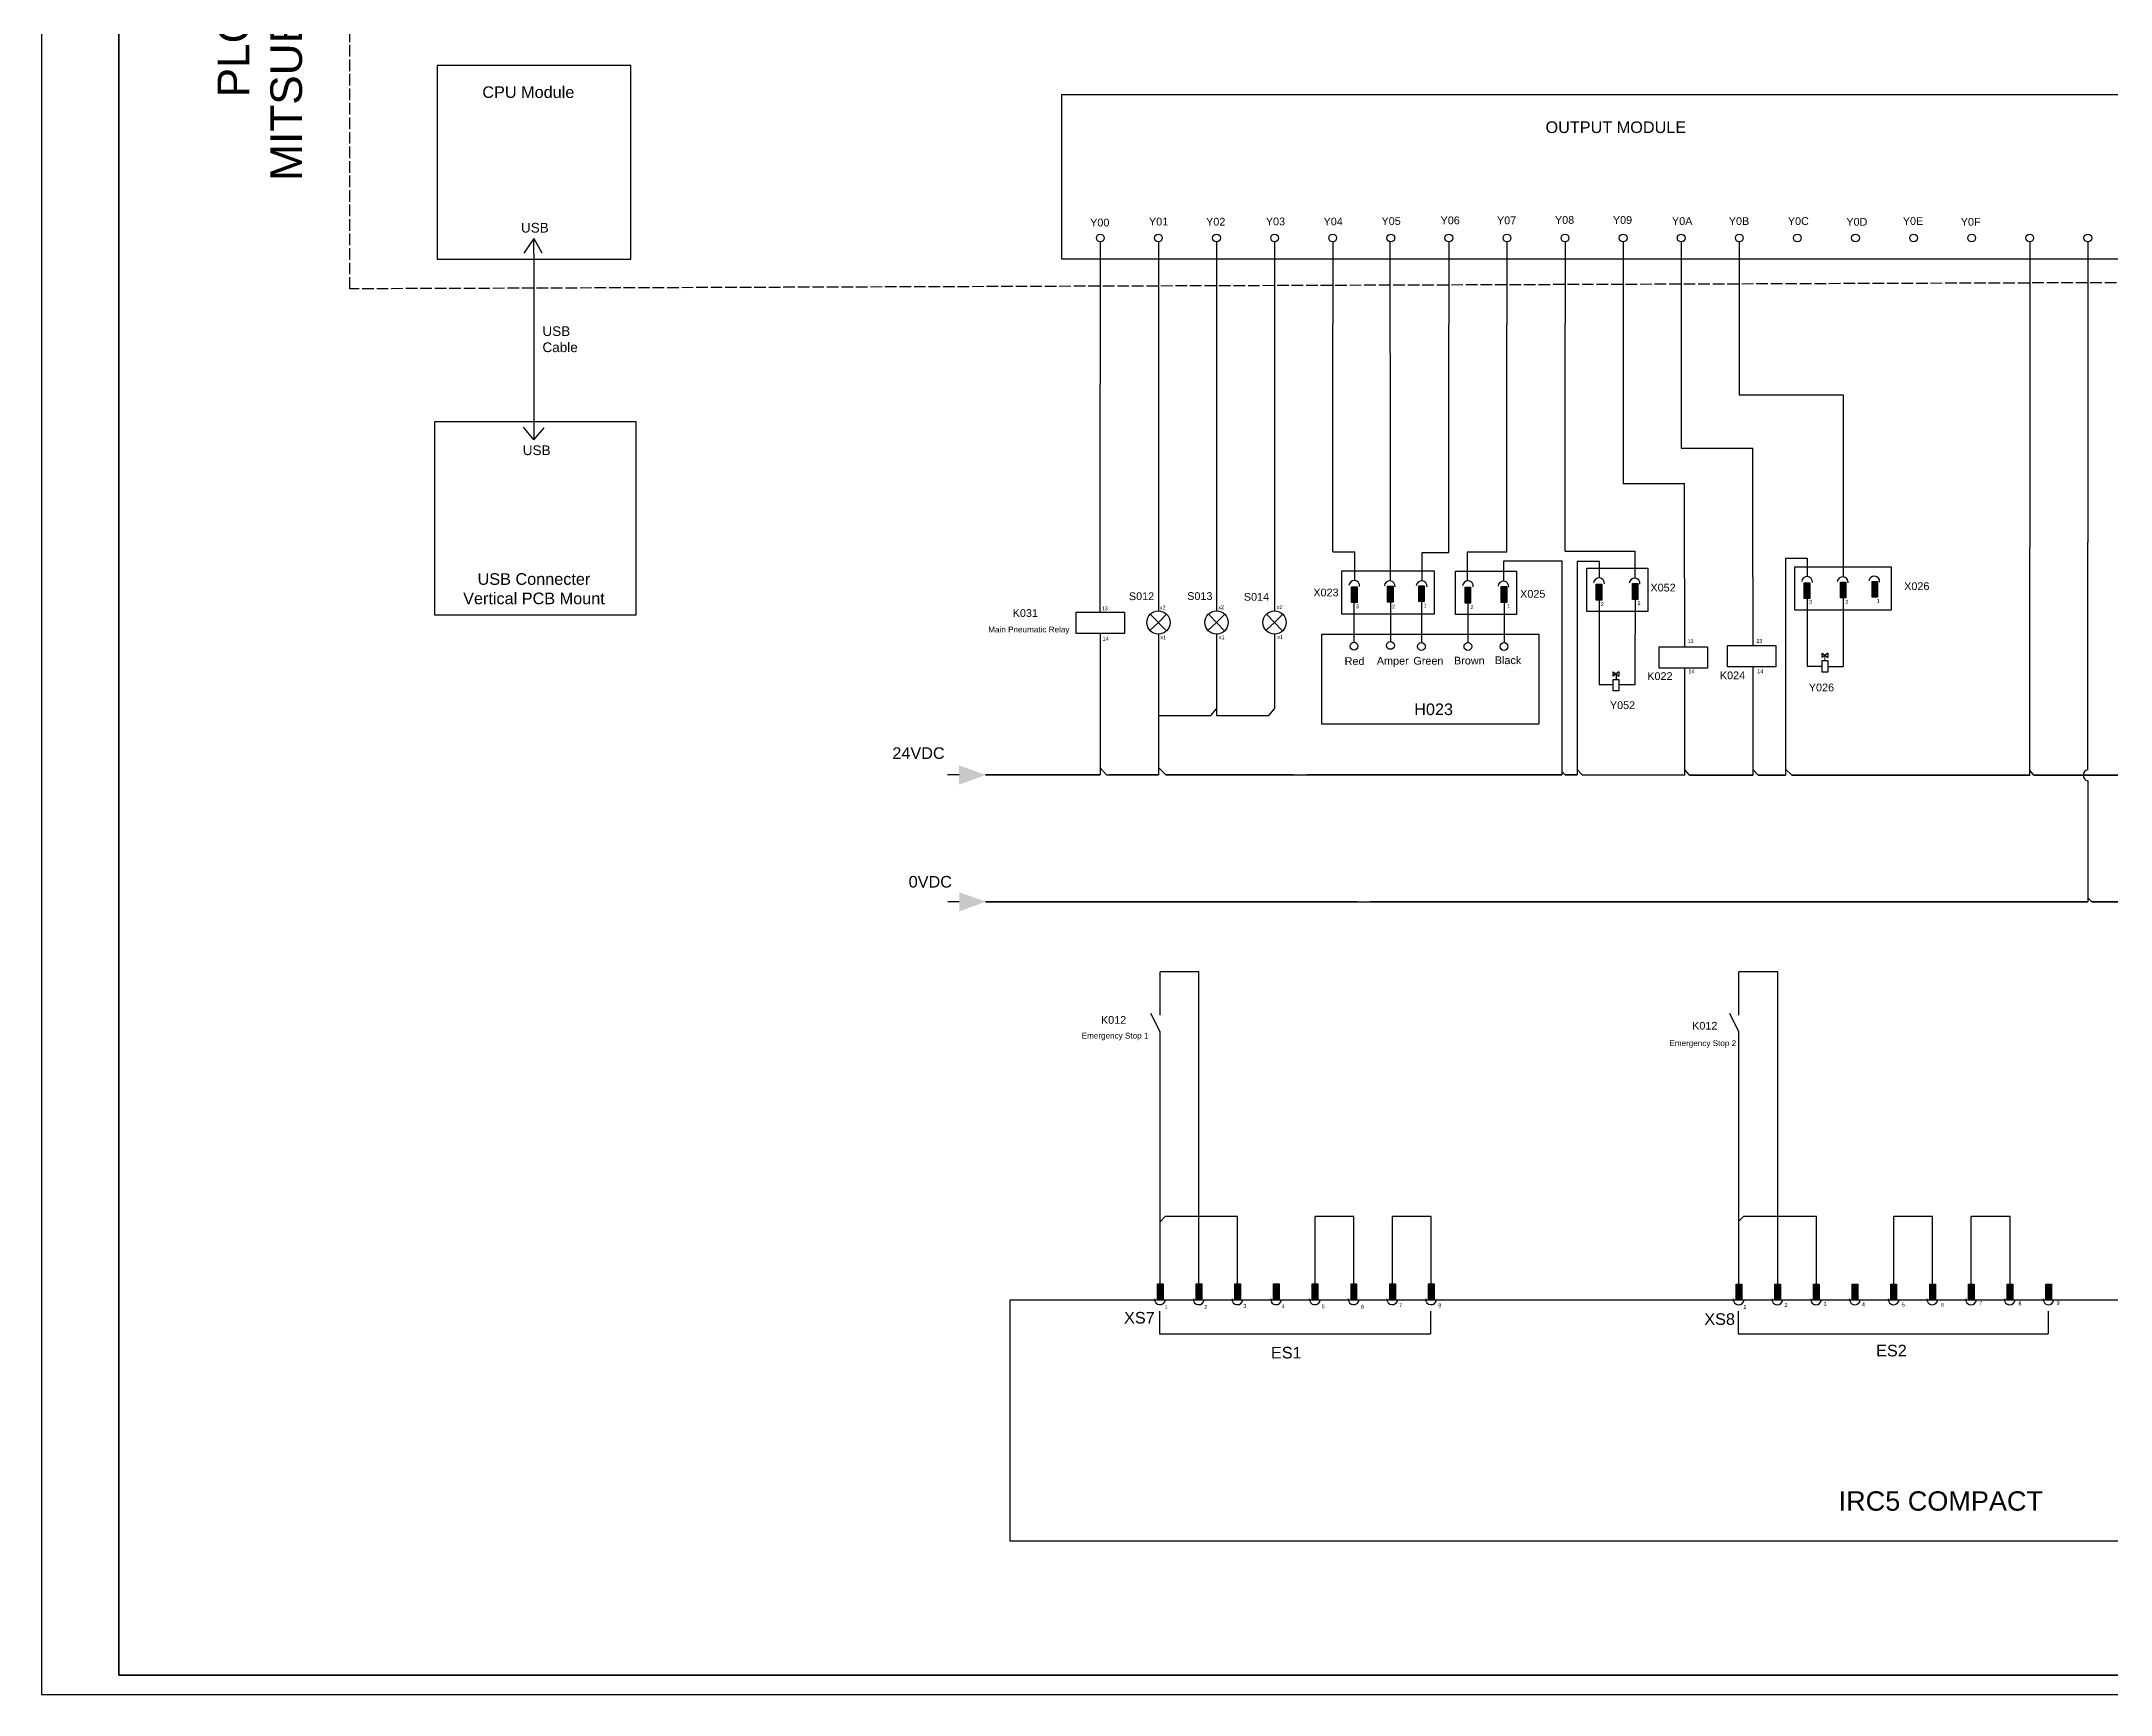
# Model space of a CAD drawing. Header units: inches. Extents: x 202 to 3097, y 126 to 1215.
# Drawn here: x 202 to 736, y 134 to 561 of the extents above; entities that cross this region are included whole.
import ezdxf

# ---------------------------------------------------------------- set-up
doc = ezdxf.new("R2010")
doc.units = ezdxf.units.IN
doc.header["$MEASUREMENT"] = 0
doc.linetypes.add('AM_ISO02W050x2', pattern=[3.75, 3, -0.75])
doc.linetypes.add('CENTER', pattern=[2, 1.25, -0.25, 0.25, -0.25])
for name, color, linetype, lineweight in [('0-netdam', 7, 'Continuous', 30), ('AM_7', 4, 'CENTER', 15), ('NetManh', 7, 'Continuous', 15)]:
    doc.layers.add(name, color=color, linetype=linetype, lineweight=lineweight)
for name, color, linetype in [('FORMAT', 7, 'Continuous'), ('LOC', 8, 'Continuous'), ('Nét đứt', 7, 'AM_ISO02W050x2'), ('PDF2_Text', 7, 'Continuous'), ('YEL_14_THHN', 2, 'Continuous')]:
    doc.layers.add(name, color=color, linetype=linetype)
doc.styles.add('Kiểu 1', font='arial.ttf', dxfattribs={"height": 5})
doc.styles.get("Standard").update_dxf_attribs({"font": 'arial.ttf'})

# ---------------------------------------------------------------- blocks, each defined once
blk = doc.blocks.new('*U13')
blk.add_circle((0, 5.33), 1)
blk = doc.blocks.new('*U14')
at = {"color": 0, "linetype": 'ByBlock', "lineweight": -2, "transparency": 16777216}
for p in [(115321.68, 80552.27), (115336.68, 80552.27), (115351.68, 80552.27), (115366.68, 80552.27), (115381.68, 80552.27), (115396.68, 80552.27), (115411.68, 80552.27), (115426.68, 80552.27), (115441.68, 80552.27), (115456.68, 80552.27), (115471.68, 80552.27), (115486.68, 80552.27), (115501.68, 80552.27), (115516.68, 80552.27), (115531.68, 80552.27), (115546.68, 80552.27), (115561.68, 80552.27), (115576.68, 80552.27)]:
    blk.add_blockref('*U13', p, dxfattribs=at)
blk = doc.blocks.new('*U32')
blk.add_lwpolyline([(-0.73, -6.65), (-0.73, -2.55), (0.73, -2.55), (0.73, -6.65)], close=True)
blk.add_arc((-0.05, -6.49), 1.4, 174.4059, 354.4059)
at = {"layer": 'LOC', "lineweight": 35, "transparency": 33554559}
for points in [[(0.73, -6.65), (-0.73, -6.65), (0.73, -2.55)], [(-0.73, -6.65), (0.73, -2.55), (-0.73, -2.55)]]:
    blk.add_solid(points, dxfattribs=at)
blk = doc.blocks.new('*U33')
at = {"color": 0, "linetype": 'ByBlock', "lineweight": -2, "transparency": 16777216}
for p in [(490.7, 242.54), (500.7, 242.54), (510.7, 242.54), (520.7, 242.54), (530.7, 242.54), (540.7, 242.54), (550.7, 242.54), (560.7, 242.54)]:
    blk.add_blockref('*U32', p, dxfattribs=at)
blk = doc.blocks.new('*U34')
blk.add_lwpolyline([(-0.73, -5.76), (-0.73, -1.66), (0.73, -1.66), (0.73, -5.76)], close=True)
blk.add_arc((-0.05, -5.6), 1.4, 174.4059, 354.4059)
at = {"layer": 'LOC', "lineweight": 35, "transparency": 33554559}
for points in [[(0.73, -5.76), (-0.73, -5.76), (0.73, -1.66)], [(-0.73, -5.76), (0.73, -1.66), (-0.73, -1.66)]]:
    blk.add_solid(points, dxfattribs=at)
blk = doc.blocks.new('*U35')
at = {"color": 0, "linetype": 'ByBlock', "lineweight": -2, "transparency": 16777216}
for p in [(640.14, 241.63), (650.14, 241.63), (660.14, 241.63), (670.14, 241.63), (680.14, 241.63), (690.14, 241.63), (700.14, 241.63), (710.14, 241.63), (720.14, 241.63)]:
    blk.add_blockref('*U34', p, dxfattribs=at)

msp = doc.modelspace()

# ---------------------------------------------------------------- linework, layer by layer
for p, q in [((201.8, 974.93), (201.8, 133.93)), ((328.97, 510.02), (326.34, 506.21)), ((328.97, 505.95), (328.97, 510.02)), ((328.97, 510.02), (331.04, 506.31)), ((475.24, 509.17), (475.24, 472.33)), ((490.24, 509.17), (490.24, 472.66)), ((505.24, 509.17), (505.24, 472.66)), ((520.24, 509.17), (520.24, 472.66)), ((535.24, 509.17), (535.24, 487.88)), ((550.12, 480.39), (550.12, 509.18)), ((565.24, 509.17), (565.24, 487.75)), ((580.24, 509.17), (580.24, 487.82)), ((595.24, 509.17), (595.24, 488.12)), ((610.24, 509.17), (610.24, 491.07)), ((625.24, 509.17), (625.24, 494.32)), ((640.24, 509.17), (640.24, 497.13)), ((715.24, 509.17), (715.24, 430.25)), ((730.24, 509.17), (730.24, 431.6)), ((328.97, 505.95), (328.97, 458)), ((640.24, 497.13), (640.24, 469.68)), ((625.24, 494.32), (625.24, 455.84)), ((535.24, 429.07), (535.24, 487.88)), ((565.24, 428.94), (565.24, 487.75)), ((580.24, 429.01), (580.24, 487.82)), ((595.24, 429.31), (595.24, 488.12)), ((610.24, 491.07), (610.24, 446.73)), ((550.12, 480.39), (550.12, 421.59)), ((475.22, 413.53), (475.22, 472.33)), ((490.24, 472.66), (490.24, 413.85)), ((505.24, 472.66), (505.24, 413.85)), ((520.24, 472.66), (520.24, 413.85)), ((640.24, 469.68), (667.06, 469.68)), ((667.06, 469.68), (667.06, 422.63)), ((328.97, 458), (326.28, 461.31)), ((328.97, 458), (331.63, 461.14)), ((625.24, 455.84), (643.71, 455.84)), ((643.71, 422.58), (643.71, 455.84)), ((610.24, 446.73), (626.05, 446.73)), ((626.05, 422.25), (626.05, 446.73)), ((535.24, 429.07), (540.94, 429.07)), ((540.94, 421.66), (540.94, 429.07)), ((558.35, 421.59), (558.35, 428.94)), ((558.35, 428.94), (565.24, 428.94)), ((580.24, 429.01), (569.97, 429.01)), ((569.97, 429.01), (569.97, 421.57)), ((595.24, 429.31), (613.34, 429.31)), ((613.34, 422.27), (613.34, 429.31)), ((715.24, 371.45), (715.24, 430.25)), ((730.24, 372.79), (730.24, 431.6)), ((579.47, 421.5), (579.47, 426.81)), ((579.47, 426.81), (594.37, 426.81)), ((594.37, 426.81), (594.37, 371.46)), ((604.15, 426.6), (598.41, 426.6)), ((598.41, 426.6), (598.41, 371.46)), ((604.15, 422.34), (604.15, 426.6)), ((626.05, 422.25), (626.05, 404.58)), ((643.71, 422.58), (643.71, 404.91)), ((657.87, 427.4), (652.21, 427.4)), ((652.21, 427.4), (652.21, 371.45)), ((657.87, 422.7), (657.87, 427.4)), ((613.35, 416.82), (613.35, 407.85)), ((657.73, 417.01), (657.73, 399.52)), ((667.07, 417.18), (667.07, 399.52)), ((488.1, 412.96), (492.29, 408.67)), ((490.24, 410.85), (492.35, 412.98)), ((503.14, 412.99), (507.34, 408.71)), ((505.28, 410.89), (507.35, 412.98)), ((518.11, 412.97), (522.28, 408.71)), ((520.22, 410.89), (522.33, 413)), ((540.75, 405.73), (540.75, 415.97)), ((550.13, 416.14), (550.13, 405.92)), ((558.17, 416.25), (558.17, 405.65)), ((570.15, 415.88), (570.15, 405.65)), ((579.48, 416.05), (579.48, 405.65)), ((604.01, 416.65), (604.01, 407.85)), ((475.22, 408.04), (475.22, 371.46)), ((490.24, 410.85), (488.04, 408.81)), ((490.24, 407.85), (490.24, 403.96)), ((503.08, 408.85), (503.04, 408.81)), ((505.28, 410.89), (503.08, 408.85)), ((505.24, 407.85), (505.24, 392.21)), ((518.03, 408.85), (518.01, 408.84)), ((520.22, 410.89), (518.03, 408.85)), ((520.24, 407.85), (520.24, 389.46)), ((522.28, 408.71), (522.31, 408.68)), ((604.01, 407.85), (604.01, 394.71)), ((613.35, 394.71), (613.35, 407.85)), ((490.24, 403.96), (490.24, 371.46)), ((661.64, 402.94), (663.08, 401.79)), ((663.08, 402.94), (661.64, 401.79)), ((607.68, 398.1), (609.12, 396.95)), ((609.12, 398.1), (607.68, 396.95)), ((626.05, 399.09), (626.05, 371.45)), ((643.71, 399.42), (643.71, 371.45)), ((661.64, 399.52), (657.73, 399.52)), ((663.08, 399.52), (667.07, 399.52)), ((505.24, 392.21), (505.24, 386.8)), ((607.68, 394.71), (604.01, 394.71)), ((613.35, 394.71), (609.12, 394.71)), ((490.24, 386.8), (503.74, 386.8)), ((503.74, 386.8), (505.24, 388.55)), ((505.24, 386.8), (518.74, 386.8)), ((518.74, 386.8), (520.24, 388.56)), ((520.24, 389.46), (520.24, 388.56)), ((438.77, 371.46), (435.77, 371.46)), ((476.84, 371.46), (475.22, 373.29)), ((476.84, 371.46), (477.57, 371.46)), ((490.24, 373.39), (492.19, 371.46)), ((525.08, 371.46), (528.55, 371.46)), ((595.24, 371.46), (594.37, 372.38)), ((599.62, 371.46), (598.41, 372.86)), ((627.38, 371.45), (626.05, 372.93)), ((645.07, 371.45), (643.71, 372.87)), ((653.81, 371.45), (652.21, 373)), ((716.32, 371.45), (715.24, 372.7)), ((730.24, 369.98), (730.24, 338.74)), ((438.82, 338.7), (435.82, 338.7)), ((541.53, 338.74), (545.04, 338.74)), ((731.3, 338.74), (730.24, 339.7)), ((500.7, 320.61), (490.7, 320.61)), ((490.7, 309.45), (490.7, 320.61)), ((500.7, 239.99), (500.7, 320.61)), ((640.16, 309.45), (640.16, 320.61)), ((650.16, 320.61), (640.16, 320.61)), ((650.16, 239.99), (650.16, 320.61)), ((490.7, 305.1), (488.32, 309.88)), ((490.7, 239.99), (490.7, 305.1)), ((640.16, 305.1), (637.78, 309.88)), ((640.16, 239.99), (640.16, 305.1)), ((490.7, 256.07), (491.99, 257.44)), ((510.7, 257.44), (491.99, 257.44)), ((510.7, 239.99), (510.7, 257.44)), ((530.7, 239.99), (530.7, 257.44)), ((540.7, 257.44), (530.7, 257.44)), ((540.7, 239.99), (540.7, 257.44)), ((550.7, 239.99), (550.7, 257.44)), ((560.7, 257.44), (550.7, 257.44)), ((560.7, 239.99), (560.7, 257.44)), ((640.16, 256.23), (641.36, 257.44)), ((660.14, 257.44), (641.36, 257.44)), ((660.14, 239.97), (660.14, 257.44)), ((680.14, 239.97), (680.14, 257.44)), ((690.14, 257.44), (680.14, 257.44)), ((690.14, 239.97), (690.14, 257.44)), ((710.14, 257.44), (700.14, 257.44)), ((700.14, 239.97), (700.14, 257.44)), ((710.14, 239.97), (710.14, 257.44)), ((490.52, 232.93), (490.52, 227.09)), ((560.52, 232.93), (560.52, 227.09)), ((639.96, 232.93), (639.96, 227.09)), ((719.96, 232.93), (719.96, 227.09)), ((490.52, 227.09), (560.52, 227.09)), ((639.96, 227.09), (719.96, 227.09)), ((201.8, 133.93), (1390.8, 133.93))]:
    msp.add_line(p, q)
at = {"lineweight": 35}
for p in [(221.8, 969.93), (1385.8, 138.93)]:
    msp.add_line(p, (221.8, 138.93), dxfattribs=at)
for points in [[(303.97, 504.7), (353.97, 504.7), (353.97, 554.7), (303.97, 554.7)], [(746.67, 504.7), (465.26, 504.7), (465.26, 547.23), (746.67, 547.23)], [(303.41, 462.77), (355.29, 462.77), (355.29, 412.77), (303.41, 412.77)], [(561.46, 424.17), (561.46, 413.03), (537.64, 413.03), (537.64, 424.17)], [(582.72, 424.08), (582.72, 412.94), (566.99, 412.94), (566.99, 424.08)], [(616.59, 424.84), (616.59, 413.71), (600.86, 413.71), (600.86, 424.84)], [(679.44, 425.21), (679.44, 414.07), (654.58, 414.07), (654.58, 425.21)], [(541.52, 420.07), (541.52, 415.97), (540.07, 415.97), (540.07, 420.07)], [(550.86, 420.24), (550.86, 416.14), (549.41, 416.14), (549.41, 420.24)], [(558.9, 420.35), (558.9, 416.25), (557.45, 416.25), (557.45, 420.35)], [(570.87, 419.98), (570.87, 415.88), (569.42, 415.88), (569.42, 419.98)], [(580.21, 420.15), (580.21, 416.05), (578.76, 416.05), (578.76, 420.15)], [(604.74, 420.75), (604.74, 416.65), (603.29, 416.65), (603.29, 420.75)], [(614.07, 420.92), (614.07, 416.82), (612.62, 416.82), (612.62, 420.92)], [(658.46, 421.11), (658.46, 417.01), (657.01, 417.01), (657.01, 421.11)], [(667.79, 421.28), (667.79, 417.18), (666.34, 417.18), (666.34, 421.28)], [(675.96, 421.47), (675.96, 417.37), (674.51, 417.37), (674.51, 421.47)], [(468.99, 413.53), (481.46, 413.53), (481.46, 408.04), (468.99, 408.04)], [(588.47, 407.8), (588.47, 384.61), (532.45, 384.61), (532.45, 407.8)], [(619.58, 404.58), (632.04, 404.58), (632.04, 399.09), (619.58, 399.09)], [(637.23, 404.91), (649.7, 404.91), (649.7, 399.42), (637.23, 399.42)], [(661.64, 400.99), (663.08, 400.99), (663.08, 398.04), (661.64, 398.04)], [(607.68, 396.15), (609.12, 396.15), (609.12, 393.2), (607.68, 393.2)], [(451.99, 235.89), (961.42, 235.89), (961.42, 173.55), (451.99, 173.55)]]:
    msp.add_lwpolyline(points, close=True)
for points in [[(661.64, 401.79), (661.64, 402.94)], [(663.08, 402.94), (663.08, 401.79)], [(607.68, 396.95), (607.68, 398.1)], [(609.12, 398.1), (609.12, 396.95)]]:
    msp.add_lwpolyline(points)
for centre, radius in [((490.24, 410.85), 3), ((505.24, 410.85), 3), ((520.24, 410.85), 3), ((540.75, 404.73), 1), ((550.16, 404.92), 1), ((558.16, 404.65), 1), ((570.15, 404.65), 1), ((579.48, 404.65), 1)]:
    msp.add_circle(centre, radius)
for centre, radius, start, end in [((604.02, 420.95), 1.4, 354.4059, 174.4059), ((613.2, 420.87), 1.4, 354.4059, 174.4059), ((657.74, 421.31), 1.4, 354.4059, 174.4059), ((666.92, 421.24), 1.4, 354.4059, 174.4059), ((675.09, 421.43), 1.4, 354.4059, 174.4059), ((540.8, 420.27), 1.4, 354.4059, 174.4059), ((549.98, 420.2), 1.4, 354.4059, 174.4059), ((558.22, 420.19), 1.4, 354.4059, 174.4059), ((570.15, 420.18), 1.4, 354.4059, 174.4059), ((579.33, 420.11), 1.4, 354.4059, 174.4059), ((730.4, 371.39), 1.41, 96.5147, 263.4853)]:
    msp.add_arc(centre, radius, start, end)
at = {"layer": '0-netdam', "lineweight": 35, "transparency": 33554559}
for points in [[(438.77, 373.94), (445.63, 371.46), (438.77, 371.46)], [(445.63, 371.46), (438.77, 371.46), (438.77, 368.98)], [(438.82, 341.18), (445.63, 338.74), (438.82, 338.7)], [(445.63, 338.74), (438.82, 338.7), (438.82, 336.22)]]:
    msp.add_solid(points, dxfattribs=at)
at = {"layer": 'AM_7'}
msp.add_line((662.36, 402.48), (662.36, 400.88), dxfattribs=at)
at = {"layer": 'LOC', "lineweight": 35, "transparency": 33554559}
for points in [[(540.07, 420.07), (541.52, 420.07), (540.07, 415.97)], [(541.52, 420.07), (540.07, 415.97), (541.52, 415.97)], [(549.41, 420.24), (550.86, 420.24), (549.41, 416.14)], [(550.86, 420.24), (549.41, 416.14), (550.86, 416.14)], [(557.45, 420.35), (558.9, 420.35), (557.45, 416.25)], [(558.9, 420.35), (557.45, 416.25), (558.9, 416.25)], [(569.42, 419.98), (570.87, 419.98), (569.42, 415.88)], [(570.87, 419.98), (569.42, 415.88), (570.87, 415.88)], [(578.76, 420.15), (580.21, 420.15), (578.76, 416.05)], [(580.21, 420.15), (578.76, 416.05), (580.21, 416.05)], [(603.29, 420.75), (604.74, 420.75), (603.29, 416.65)], [(604.74, 420.75), (603.29, 416.65), (604.74, 416.65)], [(612.62, 420.92), (614.07, 420.92), (612.62, 416.82)], [(614.07, 420.92), (612.62, 416.82), (614.07, 416.82)], [(657.01, 421.11), (658.46, 421.11), (657.01, 417.01)], [(658.46, 421.11), (657.01, 417.01), (658.46, 417.01)], [(666.34, 421.28), (667.79, 421.28), (666.34, 417.18)], [(667.79, 421.28), (666.34, 417.18), (667.79, 417.18)], [(674.51, 421.47), (675.96, 421.47), (674.51, 417.37)], [(675.96, 421.47), (674.51, 417.37), (675.96, 417.37)]]:
    msp.add_solid(points, dxfattribs=at)
at = {"layer": 'Nét đứt'}
msp.add_line((608.4, 397.85), (608.4, 396.15), dxfattribs=at)
msp.add_lwpolyline([(281.48, 616.84), (808.88, 618.67), (808.88, 498.86), (281.48, 497.03)], close=True, dxfattribs=at)
at = {"layer": 'YEL_14_THHN', "color": 0, "lineweight": 35}
for p, q in [((445.63, 371.46), (475.22, 371.46)), ((477.57, 371.46), (490.24, 371.46)), ((492.19, 371.46), (525.08, 371.46)), ((528.55, 371.46), (594.37, 371.46)), ((595.24, 371.46), (598.41, 371.46)), ((599.62, 371.46), (626.05, 371.45)), ((627.38, 371.45), (643.71, 371.45)), ((645.07, 371.45), (652.21, 371.45)), ((653.81, 371.45), (715.24, 371.45)), ((716.32, 371.45), (761.81, 371.45)), ((445.63, 338.74), (541.53, 338.74)), ((545.04, 338.74), (730.24, 338.74)), ((731.3, 338.74), (761.81, 338.74))]:
    msp.add_line(p, q, dxfattribs=at)

# ---------------------------------------------------------------- block references
at = {"rotation": 180}
msp.add_blockref('*U14', (116051.92, 81067.77), dxfattribs=at)
for name in ['*U33', '*U35']:
    msp.add_blockref(name, (0, 0))

# ---------------------------------------------------------------- texts
at = {"layer": 'FORMAT', "lineweight": 35, "insert": (247.32, 557.57), "char_height": 8.1666, "width": 42.1858, "attachment_point": 2, "rotation": 90}
msp.add_mtext('PLC MITSUBISHI', dxfattribs=at)
at = {"layer": 'NetManh', "lineweight": 35, "attachment_point": 1}
for s, width, insert, char_height in [('K031', 8.5603, (452.61, 414.29), 2), ('\\pxqc;Main Pneumatic Relay', 21.3565, (446.1, 409.8), 1.5), ('K022', 8.5603, (616.48, 398), 2), ('K024', 8.5603, (635.22, 398.2), 2), ('\\pxqc;Emergency Stop 1', 21.3565, (468.36, 304.89), 1.5), ('K012', 8.5603, (475.4, 309.19), 2), ('K012', 8.5603, (628.06, 307.7), 2), ('\\pxqc;Emergency Stop 2', 21.3565, (620.13, 302.94), 1.5)]:
    msp.add_mtext_dynamic_manual_height_columns(s, width=width, gutter_width=12.5, heights=[0], dxfattribs=dict(at, insert=insert, char_height=char_height))
at = {"layer": 'PDF2_Text', "color": 7, "attachment_point": 7, "style": 'Kiểu 1'}
for s, insert, char_height, width in [('\\pxqc;{\\C256;CPU Module}', (313.3, 546.29), 3, 28.4763), ('{\\C256;OUTPUT MODULE}', (590.2, 537.23), 3, 48.6072), ('{\\C256;USB}', (325.63, 511.53), 2.5, 7.7469), ('{\\C256;Y00}', (472.61, 513.12), 2, 5.9764), ('{\\C256;Y01}', (487.8, 513.38), 2, 5.9764), ('{\\C256;Y02}', (502.55, 513.34), 2, 5.9764), ('{\\C256;Y03}', (517.97, 513.41), 2, 5.9764), ('{\\C256;Y04}', (532.88, 513.4), 2, 5.9764), ('{\\C256;Y05}', (547.84, 513.5), 2, 5.9764), ('{\\C256;Y06}', (563.1, 513.69), 2, 5.9764), ('{\\C256;Y07}', (577.67, 513.69), 2, 5.9764), ('{\\C256;Y08}', (592.63, 513.79), 2, 5.9764), ('{\\C256;Y09}', (607.59, 513.79), 2, 5.9764), ('{\\C256;Y0A}', (622.85, 513.5), 2, 5.9764), ('{\\C256;Y0B}', (637.52, 513.5), 2, 5.9764), ('{\\C256;Y0C}', (652.77, 513.5), 2, 5.9764), ('{\\C256;Y0D}', (667.88, 513.31), 2, 5.9764), ('{\\C256;Y0E}', (682.45, 513.51), 2, 5.9764), ('{\\C256;Y0F}', (697.42, 513.31), 2, 5.9764), ('{\\C256;USB Cable}', (331.18, 480.65), 2.5, 7.7469), ('{\\C256;USB}', (326.1, 454.05), 2.5, 7.7469), ('\\pxqc;{\\C256;USB Connecter Vertical PCB Mount}', (309.11, 415.53), 3, 39.7576), ('{\\C256;S012}', (482.62, 416.6), 2, 16.6626), ('{\\C256;S013}', (497.67, 416.65), 2, 16.6626), ('{\\C256;S014}', (512.3, 416.45), 2, 16.6626), ('{\\C256;X023}', (530.24, 417.57), 2, 16.6626), ('{\\C256;X025}', (583.64, 417.22), 2, 16.6626), ('{\\C256;X052}', (617.29, 418.83), 2, 16.6626), ('{\\C256;1}', (675.72, 415.9), 1, 0.7847), ('{\\C256;X026}', (682.81, 419.19), 2, 16.6626), ('{\\C256;13}', (475.61, 413.98), 1, 0.7847), ('{\\C256;x2}', (490.61, 414.21), 1, 0.7847), ('{\\C256;x2}', (505.71, 414.29), 1, 0.7847), ('{\\C256;x2}', (520.82, 414.31), 1, 0.7847), ('{\\C256;3}', (541.21, 414.52), 1, 0.7847), ('{\\C256;2}', (550.58, 414.47), 1, 0.7847), ('{\\C256;1}', (558.7, 414.76), 1, 0.7847), ('{\\C256;2}', (570.8, 414.31), 1, 0.7847), ('{\\C256;1}', (580.29, 414.64), 1, 0.7847), ('{\\C256;2}', (604.46, 415.09), 1, 0.7847), ('{\\C256;1}', (613.94, 415.41), 1, 0.7847), ('{\\C256;3}', (658.23, 415.66), 1, 0.7847), ('{\\C256;2}', (667.61, 415.61), 1, 0.7847), ('{\\C256;14}', (475.84, 406.18), 1, 0.7503), ('{\\C256;x1}', (490.73, 406.47), 1, 0.7847), ('{\\C256;x1}', (505.83, 406.54), 1, 0.7847), ('{\\C256;x1}', (520.94, 406.56), 1, 0.7847), ('{\\C256;13}', (626.87, 405.51), 1, 0.7847), ('{\\C256;13}', (644.64, 405.56), 1, 0.7847), ('{\\C256;Red}', (538.32, 399.84), 2, 5.9764), ('{\\C256;Amper}', (546.64, 399.35), 2, 5.9764), ('{\\C256;Green}', (556.07, 399.93), 2, 5.9764), ('{\\C256;Brown}', (566.56, 399.98), 2, 5.9764), ('{\\C256;Black}', (577.1, 400.07), 2, 5.9764), ('{\\C256;14}', (627.1, 397.71), 1, 0.7503), ('{\\C256;14}', (644.87, 397.76), 1, 0.7503), ('{\\C256;Y052}', (606.82, 388.47), 2, 16.6626), ('{\\C256;Y026}', (658.18, 393.04), 2, 16.6626), ('{\\C256;H023}', (556.29, 386.89), 3, 16.6626), ('\\pxqc;{\\C256;24VDC}', (420.02, 375.56), 3, 16.5347), ('\\pxqc;{\\C256;0VDC}', (423.07, 342.34), 3, 16.5347), ('{\\C256;3}', (661.97, 234.3), 1, 0.7847), ('{\\C256;4}', (671.91, 234.25), 1, 0.7847), ('{\\C256;5}', (682.2, 234.17), 1, 0.7847), ('{\\C256;6}', (692.32, 234.1), 1, 0.7847), ('{\\C256;7}', (702.19, 234.52), 1, 0.7847), ('{\\C256;8}', (712.32, 234.46), 1, 0.7847), ('{\\C256;9}', (722.18, 234.57), 1, 0.7847), ('\\pxqc;{\\C256;XS7}', (471.85, 229.73), 3, 26.9572), ('{\\C256;1}', (491.85, 233.59), 1, 0.7847), ('{\\C256;2}', (502.11, 233.59), 1, 0.7847), ('{\\C256;3}', (512.17, 233.81), 1, 0.7847), ('{\\C256;4}', (522.1, 233.75), 1, 0.7847), ('{\\C256;5}', (532.39, 233.67), 1, 0.7847), ('{\\C256;6}', (542.52, 233.61), 1, 0.7847), ('{\\C256;7}', (552.39, 234.03), 1, 0.7847), ('{\\C256;8}', (562.51, 233.96), 1, 0.7847), ('\\pxqc;{\\C256;XS8}', (621.68, 229.38), 3, 26.9572), ('{\\C256;1}', (641.29, 233.57), 1, 0.7847), ('{\\C256;2}', (651.92, 234.09), 1, 0.7847), ('\\pxqc;{\\C256;ES1}', (509.78, 220.71), 3, 26.9572), ('\\pxqc;{\\C256;ES2}', (666.04, 221.25), 3, 26.9572), ('\\pxqc;{\\C256;IRC5 COMPACT}', (613.61, 181.37), 5, 157.3364)]:
    msp.add_mtext(s, dxfattribs=dict(at, insert=insert, char_height=char_height, width=width))

doc.saveas('drawing.dxf')
